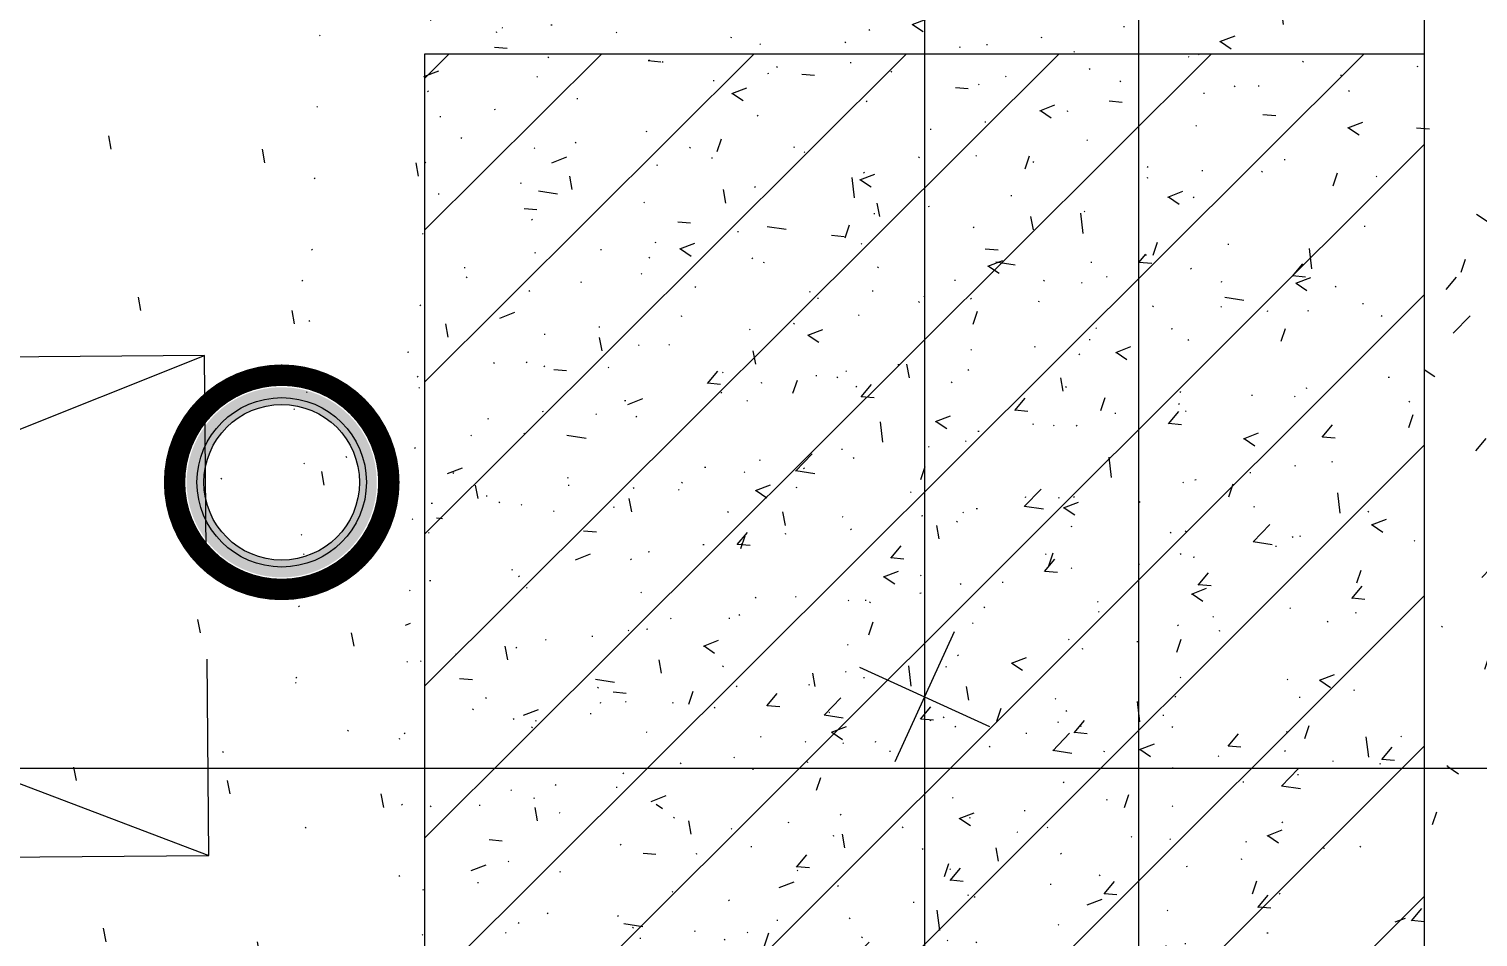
# Model space of a CAD drawing. Header units: inches. Extents: x 0 to 1813292486, y 0 to 3473589894.
# Drawn here: x 600614859 to 600615873, y 3473201100 to 3473201736 of the extents above; entities that cross this region are included whole.
import ezdxf
from ezdxf.enums import TextEntityAlignment as Align
from ezdxf.xclip import XClip

# ---------------------------------------------------------------- set-up
doc = ezdxf.new("R2010")
doc.units = ezdxf.units.IN
doc.header["$LTSCALE"] = 1000
doc.header["$MEASUREMENT"] = 0
doc.header["$XCLIPFRAME"] = 2
doc.linetypes.add('AX-MALL-GIRD-200$0$DOTE', pattern=[2.4200000000000004, 2, -0.2, 0.02, -0.2])
doc.linetypes.add('AX-MALL-WALL-P02-QT$0$DASH', pattern=[0.35, 0.25, -0.1])
for name, color, linetype in [('A-Anno-Note', 241, 'Continuous'), ('AX-MALL-DIM-P02$0$A-Detl-Thin', 131, 'Continuous'), ('AX-MALL-GIRD-200$0$A-Grid', 222, 'AX-MALL-GIRD-200$0$DOTE'), ('AX-MALL-P02-200$0$A-Anno-Note', 241, 'Continuous'), ('AX-MALL-WALL-P02$0$A-Anno-Note', 241, 'Continuous'), ('AX-MALL-WALL-P02-QT$0$A-Detl-Patt', 8, 'Continuous'), ('AX-MALL-WALL-P02-QT$0$A-Detl-Thin', 131, 'Continuous'), ('AX-MALL-WALL-P02-QT$0$A-Fixt', 81, 'Continuous'), ('AX-MALL-WALL-P02-QT$0$A-Wall', 2, 'Continuous'), ('AX-MALL-WALL-P02-QT$0$A-Wall-Patt', 13, 'Continuous'), ('AX-MALL-WALL-P02-QT$0$A-Wind', 4, 'Continuous'), ('AX-MALL-ZTKD-P02$0$A-Anno-Note', 241, 'Continuous'), ('PX-MALL-P02-LG$0$P-Airr-Pipe', 140, 'Continuous'), ('PX-MALL-P02-LG$0$P-Pipe-Risr', 7, 'Continuous'), ('PX-MALL-P02-LG$0$P-Pipe-Risr-Arch', 6, 'Continuous'), ('PX-MALL-P02-LG$0$P-Pipe-Risr-W100', 6, 'Continuous'), ('PX-MALL-P02-LG$0$P-Pipe-Risr-W50', 6, 'Continuous'), ('SX-MALL-WALL-L-1F~2F$0$S-COLU', 30, 'Continuous'), ('SX-MALL-WALL-L-1F~2F$0$S-PATT-WALL', 83, 'Continuous'), ('SX-MALL-WALL-L-1F~2F$0$单形心', 4, 'Continuous')]:
    doc.layers.add(name, color=color, linetype=linetype)
doc.styles.add('PX-MALL-P02-LG$0$jzfz', font='gbenor.shx', dxfattribs={"bigfont": 'gbcbig.shx'})

# ---------------------------------------------------------------- blocks, each defined once
blk = doc.blocks.new('AX-MALL-GIRD-200')
at = {"layer": 'AX-MALL-GIRD-200$0$A-Grid'}
for p, q in [((600448485.974502, 3473145311.278587), (600409756.4355524, 3473041347.551506)), ((600214611.1823212, 3473123083.703041), (600572507.1864198, 3472989756.939759))]:
    blk.add_line(p, q, dxfattribs=at)
blk = doc.blocks.new('AX-MALL-WALL-P02-QT$0$tj')
at = {"layer": 'AX-MALL-WALL-P02-QT$0$A-Detl-Patt'}
h = blk.add_hatch(dxfattribs=at)
h.set_pattern_fill('STEEL', color=256, scale=100.0000000000001, angle=50.43183869082386)
h.set_pattern_definition([(75.00000000004839, (-14278.19445574284, 156289.8254051208), (-153.3407249234246, 41.08752340989569), []), (75.00000000004839, (-14317.88195610046, 156358.5661673546), (-153.3407249234246, 41.08752340989569), [])])
edge = h.paths.add_edge_path()
edge.add_line((88101.273016572, 47666.64152574539), (87883.93542659283, 47459.84604215622))
edge.add_line((87883.93542659283, 47459.84604215622), (91571.54751467705, 43584.64122533798))
edge.add_arc((262949.389629302, 558937.705083496), 543101.4133620498, 251.6057364187558, 260.0288666978238)
edge.add_arc((172180.8466627672, -2862.146247219684), 27099.9982179492, 64.7128659603706, 96.9316049602786, ccw=False)
edge.add_arc((262948.9730309481, 558936.3205539446), 543099.9677998082, 261.6155114784545, 271.7251478115656)
edge.add_line((279298.9759148359, 16082.51663446426), (279298.9759315252, 16382.65274763107))
edge.add_arc((262948.9742454757, 558936.3204835369), 542799.9676941936, 261.62020364125146, 271.7261014454634, ccw=False)
edge.add_arc((172180.8456921196, -2862.14609140989), 27400.00151046549, 64.80631838577902, 96.83815911678944)
edge.add_arc((262949.394896181, 558937.7037490648), 542801.4137571028, 251.6136389015772, 260.02417327084333, ccw=False)
edge.add_line((91737.26096642017, 43845.69257831573), (88101.273016572, 47666.64152574539))
blk.add_lwpolyline([(88103.03003954887, 47737.33037519455), (87813.24658572674, 47461.60306501389), (91543.92713344097, 43541.13421487808, 0.03677856867194786), (168908.9495433569, 23989.2463850975, -0.1416543586965341), (183742.0972260237, 21592.70785188675, 0.04416604653312874), (279348.9759123325, 16034.00206041336), (279348.9759345055, 16434.18465709686, -0.04414427716130016), (183859.0483468771, 21979.79425859451, 0.1405450684183163), (168919.8474783897, 24393.46752309799, -0.03670519880877311), (91764.87840116024, 43889.20268630981), (88103.03007543087, 47737.33033752441)], format="xyb", dxfattribs=at)
blk.add_lwpolyline([(88101.273016572, 47666.64152574539), (87883.93542659283, 47459.84604215622), (91571.54751467705, 43584.64122533798, 0.0367693963449814), (168910.2986617088, 24039.77597379684, -0.1415142461245126), (183756.7420067787, 21641.08926153183, 0.04414024362697595), (279298.9759148359, 16082.51663446426), (279298.9759315252, 16382.65274763107, -0.04412389944666065), (183844.4648458958, 21931.40288829803, 0.1406825130026793), (168918.4574091434, 24342.94360637665, -0.03671436212623864), (91737.26096642017, 43845.69257831573)], format="xyb", close=True, dxfattribs=at)
blk = doc.blocks.new('SX-MALL-WALL-L-1F~2F$0$BANWANG_XINGXIN')
at = {"color": 0}
for points in [[(0.7071067811865476, 0.7071067811865475), (-0.7071067811865477, -0.7071067811865475)], [(-0.7071067811865475, 0.7071067811865476), (0.7071067811865474, -0.7071067811865477)]]:
    blk.add_lwpolyline(points, dxfattribs=at)
blk = doc.blocks.new('SX-MALL-WALL-L-1F~2F')
at = {"layer": 'SX-MALL-WALL-L-1F~2F$0$S-PATT-WALL'}
h = blk.add_hatch(dxfattribs=at)
h.set_pattern_fill('钢筋混凝土', color=256, scale=15, pattern_type=2)
h.set_pattern_definition([(24.56816131876918, (600333334.467308, 3473133759.770887), (-31.18316060756021, 68.21004687377882), []), (29.56816131876925, (600333334.467308, 3473133759.770887), (97.53445422577846, -46.37920049590846), [11.25, -123.75]), (334.5681613187692, (600333334.467308, 3473133759.770887), (19.88439775835759, 112.9961142864107), [9, -99]), (80.01956131876923, (600333342.5951792, 3473133755.905955), (117.4189029535321, 66.61682170576017), [9.5610285, -105.1713168]), (25.75236131876919, (600333344.940093, 3473133787.883532), (141.3476152674957, -79.15081590010527), [16.8749999999995, -185.624999999996]), (76.20376131876925, (600333356.7190567, 3473133781.287623), (182.3878362713222, 87.98253900728311), [14.3415432, -157.75695]), (330.7523613187692, (600333344.940093, 3473133787.883532), (182.387767611897, 87.98268144025062), [13.49999999999975, -148.499999999996]), (0.5681613187692669, (600333356.378219, 3473133775.618978), (62.82047321120105, -87.84980446922418), [11.25, -123.75]), (305.5681613187692, (600333356.378219, 3473133775.618978), (72.17288940056439, 89.18848105901375), [9, -99]), (51.01956131876926, (600333361.6132537, 3473133768.298158), (134.9933625470349, 1.33857134020591), [9.5610285, -105.1713168]), (17.06816131876921, (600333334.467308, 3473133759.770887), (19.14085714793764, 46.15589493924091), [0.75, -97.8, 0.75, -100.5, 0.75, -99.375]), (347.0681613187692, (600333334.467308, 3473133759.770887), (57.63084699394109, 41.66442757030211), [0.75, -57.3, 0.75, -95.55, 0.75, -37.875]), (307.0681613187692, (600333303.1217096, 3473133771.448042), (73.85474001336534, -31.12342331039777), [0.75, -37.5, 0.75, -117, 0.75, -155.25]), (297.0681613187692, (600333289.0653874, 3473133776.684435), (87.2164167648191, -16.46683781742514), [0.75, -48.75, 0.75, -77.69999999999999, 0.75, -110.25])])
h.paths.add_polyline_path([(600412936.5640931, 3473048881.538221), (600413215.8383583, 3473049631.208739), (600412559.8766553, 3473049875.573721), (600412280.6023903, 3473049125.903203)])
at = {"layer": 'SX-MALL-WALL-L-1F~2F$0$S-COLU'}
blk.add_lwpolyline([(600412936.5640931, 3473048881.538221), (600413215.8383583, 3473049631.208739), (600412559.8766553, 3473049875.573721), (600412280.6023903, 3473049125.903203)], close=True, dxfattribs=at)
at = {"layer": 'SX-MALL-WALL-L-1F~2F$0$单形心', "xscale": 50, "yscale": 50, "zscale": 50}
blk.add_blockref('SX-MALL-WALL-L-1F~2F$0$BANWANG_XINGXIN', (600412730.7657328, 3473049331.701563), dxfattribs=at)
blk = doc.blocks.new('SX-MALL-WALL-L-2F~3F')
ref = blk.add_blockref('SX-MALL-WALL-L-1F~2F', (0, 0))
XClip(ref).set_block_clipping_path([(600349769.7341375, 3473074679.418533), (600357001.7302529, 3473071985.287766), (600356499.8725733, 3473070638.124951), (600359302.5086629, 3473069594.060767), (600362345.1765132, 3473077761.653201), (600381551.4312518, 3473070606.759726), (600391553.7259278, 3473066880.611454), (600387749.827644, 3473056669.608357), (600391632.1759799, 3473055223.319679), (600395635.5522461, 3473065969.791956), (600406982.2408491, 3473061742.817497), (600403058.8006672, 3473051210.921831), (600412723.2437257, 3473047610.6332), (600445093.3740637, 3473134503.466942), (600393055.2444371, 3473153889.197227), (600387463.4997383, 3473138878.984498), (600380158.3525343, 3473141600.366193), (600382830.751978, 3473148774.027779), (600388210.8522022, 3473146769.782572), (600390696.2253517, 3473153441.399696), (600277474.697425, 3473195619.741203), (600273446.9822528, 3473184807.934726), (600257129.111771, 3473190886.82031), (600241575.9633431, 3473149136.690594), (600258197.8999482, 3473142944.531458), (600255239.7303221, 3473135003.762026), (600263182.3271956, 3473132044.911624), (600260741.6763649, 3473125493.34496), (600269350.4970673, 3473122286.306632), (600271511.1407766, 3473128086.235537), (600286270.1853781, 3473122588.058336), (600284109.5416689, 3473116788.129431), (600282580.7823727, 3473112684.400902), (600291840.7574171, 3473109234.788475), (600290827.7957876, 3473106515.642598), (600293360.405141, 3473105572.171298), (600294731.2544166, 3473109252.0137), (600323175.4764534, 3473098655.706329), (600321336.3302773, 3473093718.790065), (600344750.773286, 3473084996.222976), (600341987.4689643, 3473077578.540671), (600344583.6790427, 3473076611.376234), (600346015.5062013, 3473080454.904757), (600351201.5612961, 3473078522.947055)])
blk = doc.blocks.new('SX-MALL-WALL-2F~3F')
blk.add_blockref('SX-MALL-WALL-L-2F~3F', (0, 0))
blk = doc.blocks.new('AX-MALL-WALL-P02-QT$0$JB-AC(O)-Hide')
for p, q in [((-225, 174.9999999999709), (-450, 174.9999999999709)), ((-450, 174.9999999999709), (-450, 37.4999999999709)), ((-450, 174.9999999999709), (-225, 87.4999999999709)), ((150, 174.9999999999709), (-150, 174.9999999999709)), ((450, 174.9999999999709), (225.0000000000582, 174.9999999999709)), ((225.0000000000582, 87.5), (450, 174.9999999999709)), ((450, 37.4999999999709), (450, 174.9999999999709)), ((-150, 58.33333333331393), (0, -2.91038304567337e-11)), ((0, -2.91038304567337e-11), (150, 58.33333333331393)), ((-150, -58.33333333337214), (0, 0)), ((0, 0), (150, -58.33333333337214)), ((-450, -37.5000000000291), (-450, -175.0000000000291)), ((450, -175.0000000000291), (450, -37.5000000000291)), ((-450, -175.0000000000291), (-225, -87.5000000000291)), ((225.0000000000582, -87.50000000005821), (450, -175.0000000000291)), ((-450, -175.0000000000291), (-225, -175.0000000000291)), ((-150, -175.0000000000291), (150, -175.0000000000291)), ((225.0000000000582, -175.0000000000291), (450, -175.0000000000291))]:
    blk.add_line(p, q)
blk = doc.blocks.new('AX-MALL-WALL-P02-QT')
at = {"layer": 'AX-MALL-WALL-P02-QT$0$A-Wall-Patt'}
h = blk.add_hatch(dxfattribs=at)
h.set_pattern_fill('普通砖', color=256, scale=200, style=0)
h.set_pattern_definition([(45, (0, 359.0227), (-353.55353201463, 353.55353201463), [])])
h.paths.add_polyline_path([(600412802.8253394, 3473049095.449811), (600412922.5453395, 3473048843.906958), (600416846.4038049, 3473059376.925467), (600416721.4587187, 3473059423.471177), (600416624.0768924, 3473059353.035218)])
at = {"layer": 'AX-MALL-WALL-P02-QT$0$A-Detl-Patt', "linetype": 'AX-MALL-WALL-P02-QT$0$DASH'}
blk.add_line((600411783.0245817, 3473045785.03125), (600444215.2818018, 3473132844.636178), dxfattribs=at)
at = {"layer": 'AX-MALL-WALL-P02-QT$0$A-Wall'}
for p, q in [((600412922.5453395, 3473048843.906958), (600416846.4038049, 3473059376.925467)), ((600412802.8253394, 3473049095.449811), (600416624.0768924, 3473059353.035218))]:
    blk.add_line(p, q, dxfattribs=at)
at = {"layer": 'AX-MALL-WALL-P02-QT$0$A-Detl-Thin'}
blk.add_blockref('SX-MALL-WALL-2F~3F', (0, 0), dxfattribs=at)
at = {"layer": 'AX-MALL-WALL-P02-QT$0$A-Detl-Thin', "rotation": 339.5681613091762}
blk.add_blockref('AX-MALL-WALL-P02-QT$0$tj', (600144118.6961328, 3473128496.287411), dxfattribs=at)
at = {"layer": 'AX-MALL-WALL-P02-QT$0$A-Fixt', "rotation": 340.0609632634275}
blk.add_blockref('AX-MALL-WALL-P02-QT$0$JB-AC(O)-Hide', (600411859.1669192, 3473049720.547874), dxfattribs=at)
at = {"layer": 'AX-MALL-WALL-P02-QT$0$A-Wind'}
blk.add_blockref('AX-MALL-GIRD-200', (0, 0), dxfattribs=at)
blk = doc.blocks.new('AX-MALL-WALL-P02')
at = {"layer": 'AX-MALL-WALL-P02$0$A-Anno-Note'}
blk.add_blockref('AX-MALL-WALL-P02-QT', (0, 0), dxfattribs=at)
blk = doc.blocks.new('PX-MALL-P02-LG$0$P-Risr')
at = {"layer": 'PX-MALL-P02-LG$0$P-Pipe-Risr-W50'}
h = blk.add_hatch(color=0, dxfattribs=at)
edge = h.paths.add_edge_path()
edge.add_ellipse((0, 0), major_axis=(47.05795628796547, 47.05795628796547), ratio=0.9999999999999695, start_angle=225.0000000000009, end_angle=405.0000000000009, ccw=False)
edge.add_ellipse((0, 0), major_axis=(47.05795628796764, 47.05795628796764), ratio=0.9999999999998785, start_angle=133.9675974886221, end_angle=225.0000000000035, ccw=False)
edge.add_line((-66.53919663240958, 1.199087783927098), (-54.4367953546693, 1.199087783927098))
edge.add_ellipse((0, 0), major_axis=(-38.50196423560672, 38.50196423560672), ratio=0.9999999999999859, start_angle=43.73814098242129, end_angle=134.9999999999996)
edge.add_ellipse((0, 0), major_axis=(38.50196423561096, 38.50196423561096), ratio=0.9999999999998216, start_angle=225.0000000000051, end_angle=405.0000000000051)
edge.add_ellipse((0, 0), major_axis=(38.50196423560679, 38.50196423560679), ratio=0.9999999999999831, start_angle=45.00000000000048, end_angle=133.7381409824204)
edge.add_line((-54.43679535467527, 1.199087783927098), (-66.53919663241555, 1.199087783927098))
edge.add_ellipse((0, 0), major_axis=(-47.05795628796762, 47.05795628796762), ratio=0.9999999999998742, start_angle=-45.00000000000358, end_angle=43.967597488629224, ccw=False)
at = {"layer": 'PX-MALL-P02-LG$0$P-Pipe-Risr-Arch', "ltscale": 0.7}
blk.add_circle((0, 0), 59.29000000000001, dxfattribs=at)
at = {"layer": 'PX-MALL-P02-LG$0$P-Pipe-Risr-W100', "color": 0, "const_width": 15}
blk.add_lwpolyline([(-75, 0, 1), (75, 0, 1)], format="xyb", close=True, dxfattribs=at)
at = {"layer": 'PX-MALL-P02-LG$0$P-Pipe-Risr-W50'}
blk.add_circle((0, 0), 54.45000000000001, dxfattribs=at)
at = {"layer": 'PX-MALL-P02-LG$0$P-Pipe-Risr', "style": 'PX-MALL-P02-LG$0$jzfz', "width": 0.6, "flags": 1}
for tag, p in [('SYS-MARK', (0.3310501334344735, -45.65933377496549)), ('RANGE', (0.3337570973526454, -45.67887874227017))]:
    blk.add_attdef(tag, text='', height=0.015625, dxfattribs=at).set_placement(p, align=Align.MIDDLE)
blk = doc.blocks.new('PX-MALL-P02-LG')
at = {"layer": 'PX-MALL-P02-LG$0$P-Airr-Pipe', "rotation": 249.5681612843863}
blk.add_blockref('PX-MALL-P02-LG$0$P-Risr', (600412361.5012534, 3473049629.521009), dxfattribs=at)
blk = doc.blocks.new('AX-MALL-ZTKD-P02')
at = {"layer": 'AX-MALL-ZTKD-P02$0$A-Anno-Note'}
blk.add_blockref('AX-MALL-GIRD-200', (0, 0), dxfattribs=at)
blk = doc.blocks.new('AX-MALL-DIM-P02')
at = {"layer": 'AX-MALL-DIM-P02$0$A-Detl-Thin'}
blk.add_blockref('AX-MALL-ZTKD-P02', (-2.384185791015625e-06, 9.5367431640625e-07), dxfattribs=at)
blk = doc.blocks.new('AX-MALL-P02-200')
at = {"layer": 'AX-MALL-P02-200$0$A-Anno-Note'}
blk.add_blockref('AX-MALL-WALL-P02', (0, 0), dxfattribs=at)
for name in ['AX-MALL-DIM-P02', 'PX-MALL-P02-LG']:
    blk.add_blockref(name, (0, 0), dxfattribs=at)

msp = doc.modelspace()

# ---------------------------------------------------------------- block references
at = {"layer": 'A-Anno-Note', "rotation": 20.43183869077545}
msp.add_blockref('AX-MALL-P02-200', (1250392458.527329, 9048125.682563305), dxfattribs=at)

doc.saveas('drawing.dxf')
